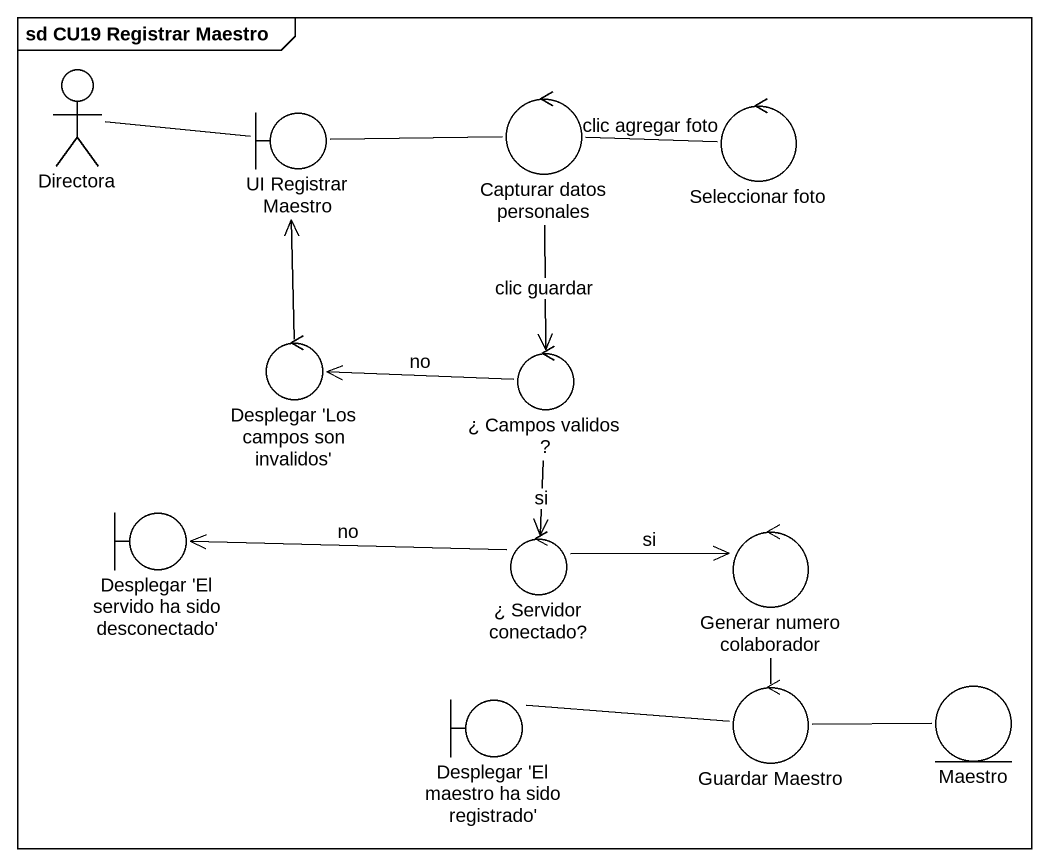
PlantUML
@startuml
mainframe sd CU19 Registrar Maestro
actor Directora
boundary "UI Registrar Maestro" as UI_Registrar_Maestro
control "Capturar datos personales" as Capturar_datos_personales
control "Seleccionar foto" as Seleccionar_foto
control "Desplegar 'Los campos son invalidos'" as Desplegar_Los_campos_son
control "¿ Campos validos ?" as Campos_validos
boundary "Desplegar 'El servido ha sido desconectado'" as Desplegar_El_servido_ha
control "¿ Servidor conectado?" as Servidor_conectado
control "Generar numero colaborador" as Generar_numero_colaborador
boundary "Desplegar 'El maestro ha sido registrado'" as Desplegar_El_maestro_ha
control "Guardar Maestro" as Guardar_Maestro
entity Maestro
Directora -right- UI_Registrar_Maestro
Capturar_datos_personales -left- UI_Registrar_Maestro
Capturar_datos_personales --> Campos_validos : clic guardar
Seleccionar_foto -left- Capturar_datos_personales : clic agregar foto
Desplegar_Los_campos_son -up-> UI_Registrar_Maestro
Campos_validos -left-> Desplegar_Los_campos_son : no
Campos_validos --> Servidor_conectado : si
Servidor_conectado -left-> Desplegar_El_servido_ha : no
Servidor_conectado -right-> Generar_numero_colaborador : si
Generar_numero_colaborador -- Guardar_Maestro
Guardar_Maestro -left- Desplegar_El_maestro_ha
Guardar_Maestro -right- Maestro
@enduml
